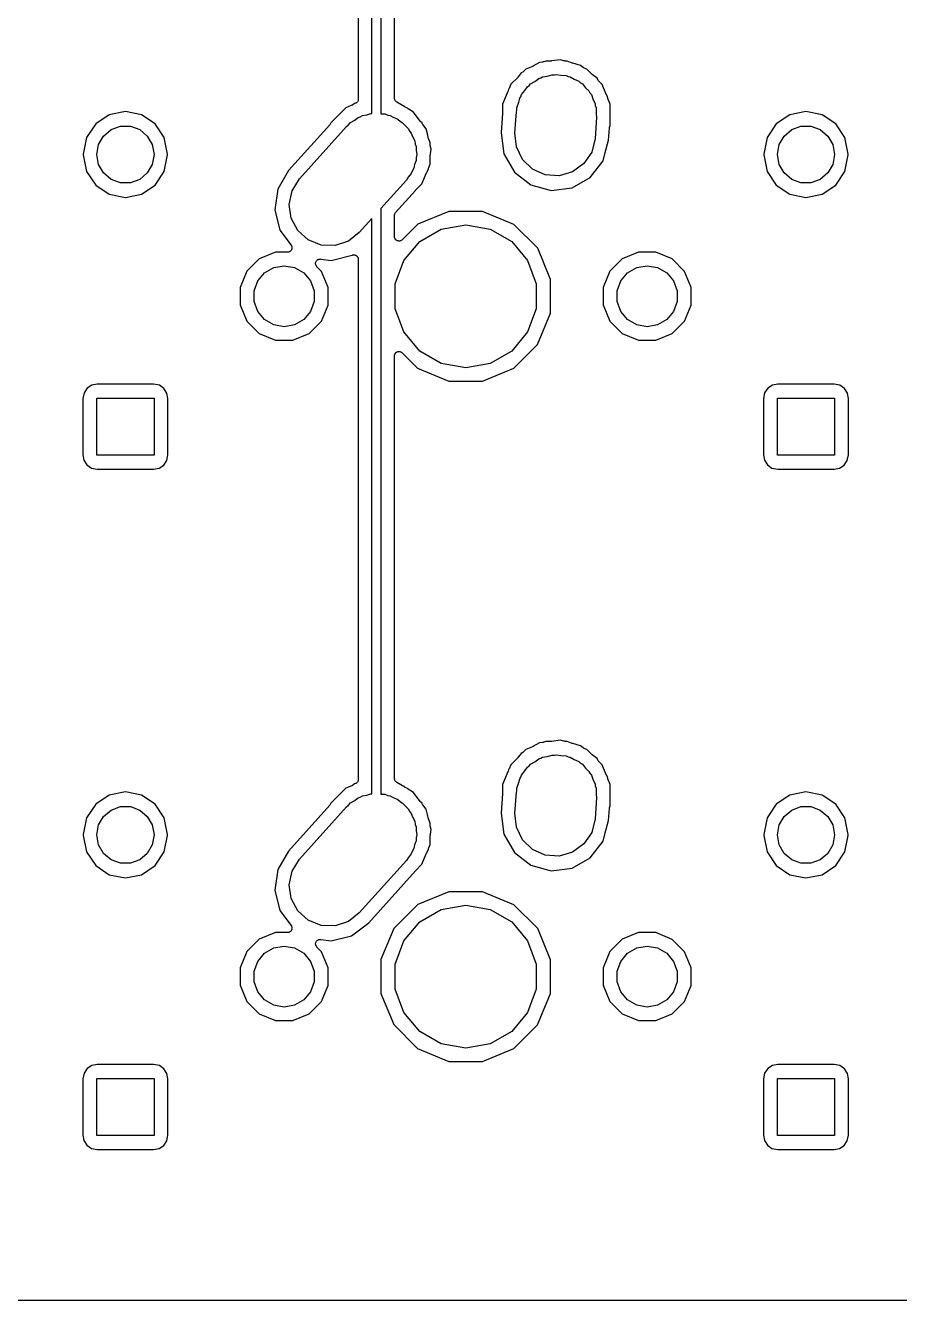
# Model space of a CAD drawing. Extents: x 29 to 257, y -104 to -29.
# Drawn here: x 197.23 to 221.69, y -104.32 to -68.62 of the extents above; entities that cross this region are included whole.
import ezdxf

# ---------------------------------------------------------------- set-up
doc = ezdxf.new("R2010")
doc.units = 0
doc.header["$MEASUREMENT"] = 0
doc.layers.add('BLACK', color=7, linetype='CONTINUOUS')

msp = doc.modelspace()

# ---------------------------------------------------------------- linework, layer by layer
at = {"layer": 'Black'}
for p, q in [((206.544, -56.1166), (206.544, -70.6794)), ((206.925, -71.0812), (206.925, -56.218)), ((207.175, -56.218), (207.175, -71.0895)), ((207.556, -70.655), (207.556, -60.0012)), ((211.792, -69.6137), (211.735, -69.6371)), ((211.943, -69.6139), (211.792, -69.6137)), ((211.951, -69.6125), (211.943, -69.6139)), ((211.959, -69.6128), (211.951, -69.6125)), ((212.196, -69.5825), (211.959, -69.6128)), ((212.297, -69.6098), (212.196, -69.5825)), ((212.313, -69.6113), (212.297, -69.6098)), ((212.33, -69.6142), (212.313, -69.6113)), ((212.391, -69.6143), (212.33, -69.6142)), ((212.53, -69.6722), (212.391, -69.6143)), ((211.105, -69.9486), (211.02, -70.0585)), ((211.153, -69.9212), (211.105, -69.9486)), ((211.166, -69.9105), (211.153, -69.9212)), ((211.18, -69.9009), (211.166, -69.9105)), ((211.238, -69.8425), (211.18, -69.9009)), ((211.418, -69.7681), (211.238, -69.8425)), ((211.425, -69.7637), (211.418, -69.7681)), ((211.433, -69.7609), (211.425, -69.7637)), ((211.614, -69.657), (211.433, -69.7609)), ((211.703, -69.6457), (211.614, -69.657)), ((211.719, -69.6407), (211.703, -69.6457)), ((211.735, -69.6371), (211.719, -69.6407)), ((212.538, -69.6739), (212.53, -69.6722)), ((212.546, -69.6774), (212.538, -69.6739)), ((212.762, -69.7362), (212.546, -69.6774)), ((212.839, -69.7955), (212.762, -69.7362)), ((212.854, -69.8033), (212.839, -69.7955)), ((212.868, -69.8123), (212.854, -69.8033)), ((212.944, -69.844), (212.868, -69.8123)), ((213.082, -69.982), (212.944, -69.844)), ((210.814, -70.2658), (210.767, -70.3789)), ((211.009, -70.0707), (210.814, -70.2658)), ((211.014, -70.064), (211.009, -70.0707)), ((211.02, -70.0585), (211.014, -70.064)), ((211.28, -70.3339), (211.325, -70.3012)), ((211.325, -70.3012), (211.364, -70.2549)), ((211.364, -70.2549), (211.484, -70.1858)), ((211.484, -70.1858), (211.596, -70.1039)), ((211.596, -70.1039), (211.655, -70.0871)), ((211.655, -70.0871), (211.704, -70.0588)), ((211.704, -70.0588), (211.831, -70.0364)), ((211.831, -70.0364), (211.972, -69.9959)), ((211.972, -69.9959), (212.036, -70.0003)), ((212.036, -70.0003), (212.09, -69.9907)), ((212.09, -69.9907), (212.214, -70.0126)), ((212.214, -70.0126), (212.361, -70.0228)), ((212.361, -70.0228), (212.421, -70.049)), ((212.421, -70.049), (212.476, -70.0588)), ((212.476, -70.0588), (212.588, -70.1234)), ((212.588, -70.1234), (212.719, -70.1813)), ((212.719, -70.1813), (212.764, -70.2247)), ((212.764, -70.2247), (212.816, -70.2549)), ((212.816, -70.2549), (212.905, -70.3607)), ((213.089, -69.9867), (213.082, -69.982)), ((213.094, -69.9927), (213.089, -69.9867)), ((213.226, -70.0949), (213.094, -69.9927)), ((213.261, -70.1548), (213.226, -70.0949)), ((213.271, -70.1677), (213.261, -70.1548)), ((213.281, -70.1814), (213.271, -70.1677)), ((213.367, -70.268), (213.281, -70.1814)), ((213.473, -70.5233), (213.367, -70.268)), ((206.544, -70.6794), (206.541, -70.6964)), ((207.56, -70.676), (207.556, -70.655)), ((207.563, -70.6971), (207.56, -70.676)), ((210.731, -70.4661), (210.584, -70.8191)), ((210.733, -70.4581), (210.731, -70.4661)), ((210.736, -70.4507), (210.733, -70.4581)), ((210.746, -70.4128), (210.736, -70.4507)), ((210.75, -70.4078), (210.746, -70.4128)), ((210.758, -70.393), (210.75, -70.4078)), ((210.767, -70.3789), (210.758, -70.393)), ((211.035, -70.7656), (211.062, -70.658)), ((211.062, -70.658), (211.089, -70.6178)), ((211.089, -70.6178), (211.112, -70.5554)), ((211.112, -70.5554), (211.21, -70.4391)), ((211.21, -70.4391), (211.28, -70.3339)), ((212.905, -70.3607), (213, -70.4525)), ((213, -70.4525), (213.025, -70.5045)), ((213.025, -70.5045), (213.068, -70.5554)), ((213.068, -70.5554), (213.12, -70.698)), ((213.477, -70.5302), (213.473, -70.5233)), ((213.48, -70.5379), (213.477, -70.5302)), ((213.518, -70.604), (213.48, -70.5379)), ((213.521, -70.6282), (213.518, -70.604)), ((213.526, -70.6442), (213.521, -70.6282)), ((213.53, -70.6605), (213.526, -70.6442)), ((213.596, -70.8218), (213.53, -70.6605)), ((200.025, -71.0271), (199.574, -71.1168)), ((200.476, -71.1168), (200.025, -71.0271)), ((206.198, -70.9225), (205.96, -71.1597)), ((206.364, -70.8541), (206.198, -70.9225)), ((206.377, -70.8455), (206.364, -70.8541)), ((206.391, -70.8383), (206.377, -70.8455)), ((206.435, -70.806), (206.391, -70.8383)), ((206.448, -70.8024), (206.435, -70.806)), ((206.464, -70.7953), (206.448, -70.8024)), ((206.48, -70.7894), (206.464, -70.7953)), ((206.484, -70.7862), (206.48, -70.7894)), ((206.489, -70.7842), (206.484, -70.7862)), ((206.501, -70.7721), (206.489, -70.7842)), ((206.514, -70.761), (206.501, -70.7721)), ((206.517, -70.7568), (206.514, -70.761)), ((206.52, -70.7534), (206.517, -70.7568)), ((206.528, -70.7378), (206.52, -70.7534)), ((206.536, -70.7228), (206.528, -70.7378)), ((206.537, -70.718), (206.536, -70.7228)), ((206.539, -70.7136), (206.537, -70.718)), ((206.541, -70.6964), (206.539, -70.7136)), ((207.564, -70.6977), (207.563, -70.6971)), ((207.564, -70.6984), (207.564, -70.6977)), ((207.574, -70.717), (207.564, -70.6984)), ((207.585, -70.7355), (207.574, -70.717)), ((207.585, -70.736), (207.585, -70.7355)), ((207.586, -70.7366), (207.585, -70.736)), ((207.602, -70.7504), (207.586, -70.7366)), ((207.618, -70.7643), (207.602, -70.7504)), ((207.842, -70.8967), (207.618, -70.7643)), ((207.85, -70.8999), (207.842, -70.8967)), ((207.858, -70.9048), (207.85, -70.8999)), ((207.904, -70.924), (207.858, -70.9048)), ((207.917, -70.9364), (207.904, -70.924)), ((207.93, -70.9456), (207.917, -70.9364)), ((207.942, -70.9559), (207.93, -70.9456)), ((208.088, -71.0428), (207.942, -70.9559)), ((208.28, -71.299), (208.088, -71.0428)), ((210.584, -70.8191), (210.584, -71.0632)), ((210.927, -71.628), (210.968, -71.0372)), ((210.968, -71.0372), (210.978, -70.9976)), ((210.978, -70.9239), (211.035, -70.7656)), ((210.978, -70.9976), (210.978, -70.9239)), ((213.12, -70.698), (213.171, -70.8035)), ((213.171, -70.8035), (213.177, -70.8546)), ((213.177, -70.8546), (213.202, -70.9239)), ((213.202, -70.9239), (213.202, -71.0924)), ((213.596, -71.4209), (213.596, -70.8218)), ((219.075, -71.0271), (218.624, -71.1168)), ((219.526, -71.1168), (219.075, -71.0271)), ((199.192, -71.3723), (198.936, -71.7546)), ((199.574, -71.1168), (199.192, -71.3723)), ((200.858, -71.3723), (200.476, -71.1168)), ((201.114, -71.7546), (200.858, -71.3723)), ((205.754, -71.3833), (205.743, -71.4015)), ((205.766, -71.3653), (205.754, -71.3833)), ((205.774, -71.3458), (205.766, -71.3653)), ((205.954, -71.1659), (205.774, -71.3458)), ((205.956, -71.163), (205.954, -71.1659)), ((205.959, -71.1608), (205.956, -71.163)), ((205.96, -71.1597), (205.959, -71.1604)), ((205.959, -71.1604), (205.959, -71.1608)), ((206.264, -71.4069), (206.324, -71.3349)), ((206.324, -71.3349), (206.443, -71.2662)), ((206.443, -71.2662), (206.525, -71.2016)), ((206.525, -71.2016), (206.593, -71.1794)), ((206.593, -71.1794), (206.664, -71.1388)), ((206.664, -71.1388), (206.781, -71.1182)), ((206.781, -71.1182), (206.897, -71.0802)), ((206.897, -71.0802), (206.925, -71.0812)), ((207.175, -71.0895), (207.287, -71.0932)), ((207.287, -71.0932), (207.373, -71.1277)), ((207.373, -71.1277), (207.436, -71.1388)), ((207.436, -71.1388), (207.517, -71.1857)), ((207.517, -71.1857), (207.65, -71.2389)), ((207.65, -71.2389), (207.722, -71.3041)), ((207.722, -71.3041), (207.776, -71.3349)), ((207.776, -71.3349), (207.834, -71.4041)), ((208.287, -71.3051), (208.28, -71.299)), ((208.292, -71.3125), (208.287, -71.3051)), ((208.327, -71.348), (208.292, -71.3125)), ((208.334, -71.3642), (208.327, -71.348)), ((208.343, -71.3776), (208.334, -71.3642)), ((208.35, -71.3919), (208.343, -71.3776)), ((208.44, -71.5122), (208.35, -71.3919)), ((210.584, -71.0718), (210.546, -71.6215)), ((210.584, -71.0632), (210.583, -71.0674)), ((210.583, -71.0674), (210.584, -71.0718)), ((213.213, -71.192), (213.172, -71.7828)), ((213.202, -71.0924), (213.213, -71.192)), ((218.242, -71.3723), (217.986, -71.7546)), ((218.624, -71.1168), (218.242, -71.3723)), ((219.908, -71.3723), (219.526, -71.1168)), ((220.164, -71.7546), (219.908, -71.3723)), ((198.936, -71.7546), (198.844, -72.2181)), ((199.273, -71.9546), (199.412, -71.714)), ((199.412, -71.714), (199.625, -71.5354)), ((199.625, -71.5354), (199.886, -71.4403)), ((199.886, -71.4403), (200.164, -71.4403)), ((200.164, -71.4403), (200.425, -71.5354)), ((200.425, -71.5354), (200.638, -71.714)), ((200.638, -71.714), (200.777, -71.9546)), ((201.206, -72.2181), (201.114, -71.7546)), ((205.743, -71.4015), (204.593, -72.683)), ((204.897, -72.9147), (206.218, -71.4427)), ((206.218, -71.4427), (206.264, -71.4069)), ((207.834, -71.4041), (207.941, -71.4999)), ((207.941, -71.4999), (207.987, -71.5863)), ((207.987, -71.5863), (208.028, -71.6354)), ((208.028, -71.6354), (208.06, -71.7234)), ((208.06, -71.7234), (208.125, -71.8445)), ((208.477, -71.6567), (208.44, -71.5122)), ((208.511, -71.7882), (208.477, -71.6567)), ((210.546, -71.6215), (210.622, -72.216)), ((210.969, -72.0165), (210.927, -71.628)), ((213.551, -71.8287), (213.574, -71.4905)), ((213.574, -71.4905), (213.579, -71.4705)), ((213.579, -71.4705), (213.583, -71.4505)), ((213.583, -71.4505), (213.596, -71.4209)), ((217.986, -71.7546), (217.894, -72.2181)), ((218.323, -71.9546), (218.462, -71.714)), ((218.462, -71.714), (218.675, -71.5354)), ((218.675, -71.5354), (218.936, -71.4403)), ((218.936, -71.4403), (219.214, -71.4403)), ((219.214, -71.4403), (219.475, -71.5354)), ((219.475, -71.5354), (219.688, -71.714)), ((219.688, -71.714), (219.827, -71.9546)), ((220.256, -72.2181), (220.164, -71.7546)), ((199.225, -72.2282), (199.273, -71.9546)), ((200.777, -71.9546), (200.825, -72.2282)), ((208.125, -71.8445), (208.138, -71.9373)), ((208.138, -71.9373), (208.162, -72.0039)), ((208.162, -72.0039), (208.162, -72.1076)), ((208.162, -72.1076), (208.18, -72.2313)), ((208.514, -71.7964), (208.511, -71.7882)), ((208.516, -71.8052), (208.514, -71.7964)), ((208.556, -71.9018), (208.516, -71.8052)), ((208.556, -71.95), (208.556, -71.9018)), ((208.559, -71.9657), (208.556, -71.95)), ((208.557, -72.2783), (208.586, -72.0806)), ((208.56, -71.9816), (208.559, -71.9657)), ((208.586, -72.0806), (208.56, -71.9816)), ((211.14, -72.3675), (210.969, -72.0165)), ((213.172, -71.7828), (213.078, -72.162)), ((213.457, -72.1723), (213.551, -71.8287)), ((218.275, -72.2282), (218.323, -71.9546)), ((219.827, -71.9546), (219.875, -72.2282)), ((198.844, -72.2181), (198.844, -72.2444)), ((198.844, -72.2444), (198.936, -72.7079)), ((199.225, -72.2343), (199.225, -72.2282)), ((199.273, -72.5079), (199.225, -72.2343)), ((200.825, -72.2343), (200.777, -72.5079)), ((200.825, -72.2282), (200.825, -72.2343)), ((201.114, -72.7079), (201.206, -72.2444)), ((201.206, -72.2444), (201.206, -72.2181)), ((208.162, -72.3961), (208.121, -72.5078)), ((208.18, -72.2313), (208.162, -72.3149)), ((208.162, -72.3149), (208.162, -72.3961)), ((208.556, -72.2962), (208.557, -72.2873)), ((208.556, -72.5009), (208.556, -72.2962)), ((208.557, -72.2873), (208.557, -72.2783)), ((210.622, -72.216), (210.914, -72.7251)), ((211.421, -72.6387), (211.14, -72.3675)), ((213.078, -72.162), (212.86, -72.4861)), ((213.035, -72.8714), (213.394, -72.4072)), ((213.394, -72.4072), (213.457, -72.1723)), ((217.894, -72.2181), (217.894, -72.2444)), ((217.894, -72.2444), (217.986, -72.7079)), ((218.275, -72.2343), (218.275, -72.2282)), ((218.323, -72.5079), (218.275, -72.2343)), ((219.875, -72.2343), (219.827, -72.5079)), ((219.875, -72.2282), (219.875, -72.2343)), ((220.164, -72.7079), (220.256, -72.2444)), ((220.256, -72.2444), (220.256, -72.2181)), ((198.936, -72.7079), (199.192, -73.0902)), ((199.412, -72.7485), (199.273, -72.5079)), ((199.625, -72.9271), (199.412, -72.7485)), ((200.638, -72.7485), (200.425, -72.9271)), ((200.777, -72.5079), (200.638, -72.7485)), ((200.858, -73.0902), (201.114, -72.7079)), ((204.593, -72.683), (204.288, -73.1987)), ((208.028, -72.7646), (207.94, -72.87)), ((208.06, -72.6764), (208.028, -72.7646)), ((208.099, -72.6136), (208.06, -72.6764)), ((208.121, -72.5078), (208.099, -72.6136)), ((208.326, -73.0542), (208.455, -72.7441)), ((208.455, -72.7441), (208.46, -72.7365)), ((208.46, -72.7365), (208.463, -72.7281)), ((208.463, -72.7281), (208.502, -72.6613)), ((208.502, -72.6613), (208.507, -72.6286)), ((208.507, -72.6286), (208.512, -72.6134)), ((208.512, -72.6134), (208.515, -72.5979)), ((208.515, -72.5979), (208.556, -72.5009)), ((210.914, -72.7251), (211.378, -73.0838)), ((211.779, -72.7972), (211.421, -72.6387)), ((212.168, -72.8241), (211.779, -72.7972)), ((212.544, -72.7161), (212.168, -72.8241)), ((212.86, -72.4861), (212.544, -72.7161)), ((217.986, -72.7079), (218.242, -73.0902)), ((218.462, -72.7485), (218.323, -72.5079)), ((218.675, -72.9271), (218.462, -72.7485)), ((219.688, -72.7485), (219.475, -72.9271)), ((219.827, -72.5079), (219.688, -72.7485)), ((219.908, -73.0902), (220.164, -72.7079)), ((199.192, -73.0902), (199.574, -73.3457)), ((199.886, -73.0222), (199.625, -72.9271)), ((200.164, -73.0222), (199.886, -73.0222)), ((200.425, -72.9271), (200.164, -73.0222)), ((200.476, -73.3457), (200.858, -73.0902)), ((204.691, -73.2464), (204.897, -72.9147)), ((207.893, -72.9453), (207.175, -73.7452)), ((207.94, -72.87), (207.893, -72.9453)), ((208.146, -73.2341), (208.326, -73.0542)), ((211.378, -73.0838), (211.944, -73.2375)), ((211.944, -73.2375), (212.526, -73.163)), ((212.526, -73.163), (213.035, -72.8714)), ((218.242, -73.0902), (218.624, -73.3457)), ((218.936, -73.0222), (218.675, -72.9271)), ((219.214, -73.0222), (218.936, -73.0222)), ((219.475, -72.9271), (219.214, -73.0222)), ((219.526, -73.3457), (219.908, -73.0902)), ((199.574, -73.3457), (200.025, -73.4354)), ((200.025, -73.4354), (200.476, -73.3457)), ((204.288, -73.1987), (204.204, -73.7794)), ((204.61, -73.6287), (204.691, -73.2464)), ((207.588, -73.8549), (208.141, -73.2392)), ((208.141, -73.2392), (208.144, -73.237)), ((208.144, -73.237), (208.146, -73.2341)), ((218.624, -73.3457), (219.075, -73.4354)), ((219.075, -73.4354), (219.526, -73.3457)), ((204.204, -73.7794), (204.35, -74.3478)), ((204.665, -74.0155), (204.61, -73.6287)), ((207.175, -73.7452), (207.175, -77.0397)), ((207.56, -73.916), (207.564, -73.8963)), ((207.564, -73.8963), (207.565, -73.8944)), ((207.565, -73.8924), (207.576, -73.8754)), ((207.565, -73.8944), (207.565, -73.8924)), ((207.576, -73.8754), (207.586, -73.8581)), ((207.586, -73.8581), (207.587, -73.8567)), ((207.587, -73.8567), (207.588, -73.8549)), ((209.08, -73.8247), (208.206, -74.1855)), ((210.024, -73.8255), (209.08, -73.8247)), ((210.897, -74.1878), (210.024, -73.8255)), ((204.849, -74.3601), (204.665, -74.0155)), ((206.925, -74.0239), (206.572, -74.4173)), ((206.925, -77.0397), (206.925, -74.0239)), ((207.556, -73.9355), (207.56, -73.916)), ((207.556, -73.9376), (207.556, -73.9355)), ((207.556, -73.9397), (207.556, -73.9376)), ((207.556, -74.5286), (207.556, -73.9397)), ((208.206, -74.1855), (207.773, -74.6185)), ((208.865, -74.3192), (209.55, -74.1985)), ((209.55, -74.1985), (210.235, -74.3192)), ((211.565, -74.8565), (210.897, -74.1878)), ((204.35, -74.3478), (204.663, -74.765)), ((205.14, -74.6211), (204.849, -74.3601)), ((206.572, -74.4173), (206.265, -74.6584)), ((207.559, -74.5449), (207.556, -74.5286)), ((207.56, -74.5614), (207.559, -74.5449)), ((207.563, -74.5665), (207.56, -74.5614)), ((207.564, -74.572), (207.563, -74.5665)), ((207.572, -74.5864), (207.564, -74.572)), ((207.579, -74.6014), (207.572, -74.5864)), ((207.583, -74.6054), (207.579, -74.6014)), ((207.586, -74.6102), (207.583, -74.6054)), ((207.598, -74.6209), (207.586, -74.6102)), ((208.263, -74.6667), (208.865, -74.3192)), ((210.235, -74.3192), (210.837, -74.6667)), ((204.226, -74.9679), (203.773, -75.155)), ((204.561, -74.9682), (204.226, -74.9679)), ((204.568, -74.9668), (204.561, -74.9682)), ((204.576, -74.9673), (204.568, -74.9668)), ((204.59, -74.9631), (204.576, -74.9673)), ((204.604, -74.9606), (204.59, -74.9631)), ((204.611, -74.9567), (204.604, -74.9606)), ((204.618, -74.9545), (204.611, -74.9567)), ((204.63, -74.9458), (204.618, -74.9545)), ((204.643, -74.9385), (204.63, -74.9458)), ((204.647, -74.9327), (204.643, -74.9385)), ((204.654, -74.928), (204.647, -74.9327)), ((204.662, -74.9159), (204.654, -74.928)), ((204.671, -74.9048), (204.662, -74.9159)), ((204.663, -74.765), (204.666, -74.7719)), ((204.666, -74.7719), (204.671, -74.7778)), ((204.671, -74.7778), (204.676, -74.7914)), ((204.674, -74.8976), (204.671, -74.9048)), ((204.678, -74.8911), (204.674, -74.8976)), ((204.676, -74.7914), (204.683, -74.8044)), ((204.681, -74.877), (204.678, -74.8911)), ((204.686, -74.8633), (204.681, -74.877)), ((204.683, -74.8044), (204.683, -74.812)), ((204.683, -74.812), (204.686, -74.8192)), ((204.686, -74.8192), (204.686, -74.8337)), ((204.686, -74.8337), (204.688, -74.8482)), ((204.688, -74.8482), (204.686, -74.8557)), ((204.686, -74.8557), (204.686, -74.8633)), ((205.503, -74.7668), (205.14, -74.6211)), ((205.893, -74.7798), (205.503, -74.7668)), ((206.265, -74.6584), (205.893, -74.7798)), ((207.61, -74.6326), (207.598, -74.6209)), ((207.615, -74.635), (207.61, -74.6326)), ((207.619, -74.6386), (207.615, -74.635)), ((207.635, -74.6442), (207.619, -74.6386)), ((207.65, -74.6513), (207.635, -74.6442)), ((207.656, -74.6517), (207.65, -74.6513)), ((207.661, -74.6537), (207.656, -74.6517)), ((207.677, -74.6537), (207.661, -74.6537)), ((207.694, -74.6551), (207.677, -74.6537)), ((207.699, -74.6537), (207.694, -74.6551)), ((207.705, -74.6537), (207.699, -74.6537)), ((207.721, -74.648), (207.705, -74.6537)), ((207.737, -74.6438), (207.721, -74.648)), ((207.741, -74.6405), (207.737, -74.6438)), ((207.746, -74.6386), (207.741, -74.6405)), ((207.759, -74.628), (207.746, -74.6386)), ((207.773, -74.6185), (207.759, -74.628)), ((207.817, -75.1992), (208.263, -74.6667)), ((210.837, -74.6667), (211.283, -75.1992)), ((211.925, -75.7297), (211.565, -74.8565)), ((214.386, -74.9679), (213.933, -75.155)), ((214.876, -74.9683), (214.386, -74.9679)), ((215.329, -75.1563), (214.876, -74.9683)), ((203.773, -75.155), (203.426, -75.5013)), ((205.348, -75.2871), (205.35, -75.2686)), ((205.348, -75.2905), (205.348, -75.2871)), ((205.348, -75.2939), (205.348, -75.2905)), ((205.353, -75.312), (205.348, -75.2939)), ((205.35, -75.2686), (205.352, -75.25)), ((205.352, -75.25), (205.354, -75.2469)), ((205.357, -75.3302), (205.353, -75.312)), ((205.354, -75.2434), (205.363, -75.227)), ((205.354, -75.2469), (205.354, -75.2434)), ((205.363, -75.227), (205.371, -75.21)), ((205.371, -75.21), (205.373, -75.2076)), ((205.373, -75.2076), (205.375, -75.2045)), ((205.375, -75.2045), (205.389, -75.1921)), ((205.389, -75.1921), (205.402, -75.1789)), ((205.402, -75.1789), (205.405, -75.1774)), ((205.405, -75.1774), (205.408, -75.1751)), ((205.408, -75.1751), (205.425, -75.1681)), ((205.425, -75.1681), (205.442, -75.1603)), ((205.442, -75.1603), (205.445, -75.16)), ((205.445, -75.16), (205.449, -75.1587)), ((205.449, -75.1587), (205.467, -75.1581)), ((205.467, -75.1581), (205.486, -75.1565)), ((205.486, -75.1565), (205.489, -75.1574)), ((205.489, -75.1574), (205.493, -75.1573)), ((205.493, -75.1573), (205.787, -75.1994)), ((205.787, -75.1994), (206.37, -75.0504)), ((206.37, -75.0504), (206.38, -75.0451)), ((206.38, -75.0451), (206.388, -75.0441)), ((206.388, -75.0441), (206.395, -75.0415)), ((206.395, -75.0415), (206.41, -75.0415)), ((206.41, -75.0415), (206.424, -75.0398)), ((206.424, -75.0398), (206.431, -75.0415)), ((206.431, -75.0415), (206.439, -75.0415)), ((206.439, -75.0415), (206.453, -75.0465)), ((206.453, -75.0465), (206.467, -75.0498)), ((206.467, -75.0498), (206.473, -75.054)), ((206.473, -75.054), (206.48, -75.0566)), ((206.48, -75.0566), (206.492, -75.066)), ((206.492, -75.066), (206.504, -75.074)), ((206.504, -75.074), (206.508, -75.0801)), ((206.508, -75.0801), (206.514, -75.085)), ((206.514, -75.085), (206.522, -75.0976)), ((206.522, -75.0976), (206.53, -75.1092)), ((206.53, -75.1092), (206.533, -75.1166)), ((206.533, -75.1166), (206.536, -75.1232)), ((206.536, -75.1232), (206.539, -75.1375)), ((206.539, -75.1375), (206.543, -75.1515)), ((206.543, -75.1515), (206.543, -75.1591)), ((206.543, -75.1591), (206.544, -75.1666)), ((206.544, -75.1666), (206.544, -89.7294)), ((207.579, -75.8524), (207.817, -75.1992)), ((211.283, -75.1992), (211.521, -75.8524)), ((213.933, -75.155), (213.586, -75.5013)), ((215.675, -75.5031), (215.329, -75.1563)), ((203.426, -75.5013), (203.238, -75.9539)), ((203.73, -75.7729), (203.921, -75.5457)), ((203.921, -75.5457), (204.178, -75.3974)), ((204.178, -75.3974), (204.47, -75.3458)), ((204.47, -75.3458), (204.762, -75.3974)), ((204.762, -75.3974), (205.019, -75.5457)), ((205.019, -75.5457), (205.21, -75.7729)), ((205.359, -75.3332), (205.357, -75.3302)), ((205.36, -75.3365), (205.359, -75.3332)), ((205.37, -75.3519), (205.36, -75.3365)), ((205.38, -75.3677), (205.37, -75.3519)), ((205.383, -75.3699), (205.38, -75.3677)), ((205.385, -75.3727), (205.383, -75.3699)), ((205.515, -75.5031), (205.385, -75.3727)), ((205.702, -75.956), (205.515, -75.5031)), ((213.586, -75.5013), (213.398, -75.9539)), ((213.89, -75.7729), (214.081, -75.5457)), ((214.081, -75.5457), (214.338, -75.3974)), ((214.338, -75.3974), (214.63, -75.3458)), ((214.63, -75.3458), (214.922, -75.3974)), ((214.922, -75.3974), (215.179, -75.5457)), ((215.179, -75.5457), (215.37, -75.7729)), ((215.862, -75.956), (215.675, -75.5031)), ((203.238, -75.9539), (203.238, -76.444)), ((203.629, -76.0517), (203.73, -75.7729)), ((205.21, -75.7729), (205.311, -76.0517)), ((205.702, -76.4461), (205.702, -75.956)), ((207.579, -76.5476), (207.579, -75.8524)), ((211.521, -75.8524), (211.521, -76.5476)), ((211.925, -76.469), (211.925, -75.7297)), ((213.398, -75.9539), (213.398, -76.444)), ((213.789, -76.0517), (213.89, -75.7729)), ((215.37, -75.7729), (215.471, -76.0517)), ((215.862, -76.4461), (215.862, -75.956)), ((203.629, -76.3483), (203.629, -76.0517)), ((203.73, -76.6271), (203.629, -76.3483)), ((205.311, -76.3483), (205.21, -76.6271)), ((205.311, -76.0517), (205.311, -76.3483)), ((213.789, -76.3483), (213.789, -76.0517)), ((213.89, -76.6271), (213.789, -76.3483)), ((215.471, -76.3483), (215.37, -76.6271)), ((215.471, -76.0517), (215.471, -76.3483)), ((203.238, -76.444), (203.425, -76.8969)), ((203.921, -76.8543), (203.73, -76.6271)), ((205.21, -76.6271), (205.019, -76.8543)), ((205.514, -76.8987), (205.702, -76.4461)), ((207.817, -77.2008), (207.579, -76.5476)), ((211.521, -76.5476), (211.283, -77.2008)), ((211.562, -77.547), (211.924, -76.6745)), ((211.924, -76.6745), (211.925, -76.469)), ((213.398, -76.444), (213.585, -76.8969)), ((214.081, -76.8543), (213.89, -76.6271)), ((215.37, -76.6271), (215.179, -76.8543)), ((215.674, -76.8987), (215.862, -76.4461)), ((203.425, -76.8969), (203.771, -77.2437)), ((204.178, -77.0026), (203.921, -76.8543)), ((204.47, -77.0541), (204.178, -77.0026)), ((204.762, -77.0026), (204.47, -77.0541)), ((205.019, -76.8543), (204.762, -77.0026)), ((205.167, -77.245), (205.514, -76.8987)), ((206.925, -90.1312), (206.925, -77.0397)), ((207.175, -77.0397), (207.175, -90.1395)), ((213.585, -76.8969), (213.931, -77.2437)), ((214.338, -77.0026), (214.081, -76.8543)), ((214.63, -77.0541), (214.338, -77.0026)), ((214.922, -77.0026), (214.63, -77.0541)), ((215.179, -76.8543), (214.922, -77.0026)), ((215.327, -77.245), (215.674, -76.8987)), ((203.771, -77.2437), (204.224, -77.4317)), ((204.224, -77.4317), (204.714, -77.4321)), ((204.714, -77.4321), (205.167, -77.245)), ((208.263, -77.7332), (207.817, -77.2008)), ((211.283, -77.2008), (210.837, -77.7332)), ((213.931, -77.2437), (214.384, -77.4317)), ((214.384, -77.4317), (214.874, -77.4321)), ((214.874, -77.4321), (215.327, -77.245)), ((207.564, -77.8276), (207.572, -77.8132)), ((207.572, -77.8132), (207.579, -77.7981)), ((207.579, -77.7981), (207.583, -77.7942)), ((207.583, -77.7942), (207.586, -77.7894)), ((207.586, -77.7894), (207.598, -77.7787)), ((207.598, -77.7787), (207.61, -77.767)), ((207.61, -77.767), (207.615, -77.7646)), ((207.615, -77.7646), (207.619, -77.7611)), ((207.619, -77.7611), (207.635, -77.7554)), ((207.635, -77.7554), (207.65, -77.7484)), ((207.65, -77.7484), (207.656, -77.7479)), ((207.656, -77.7479), (207.661, -77.746)), ((207.661, -77.746), (207.678, -77.746)), ((207.678, -77.746), (207.694, -77.7445)), ((207.694, -77.7445), (207.7, -77.746)), ((207.7, -77.746), (207.705, -77.746)), ((207.705, -77.746), (207.721, -77.7517)), ((207.721, -77.7517), (207.737, -77.756)), ((207.737, -77.756), (207.741, -77.7592)), ((207.741, -77.7592), (207.746, -77.7611)), ((207.746, -77.7611), (207.759, -77.7718)), ((207.759, -77.7718), (207.773, -77.7813)), ((207.773, -77.7813), (208.203, -78.2122)), ((208.865, -78.0808), (208.263, -77.7332)), ((210.837, -77.7332), (210.235, -78.0808)), ((210.894, -78.2145), (211.562, -77.547)), ((207.556, -77.8711), (207.559, -77.8547)), ((207.556, -79.0512), (207.556, -77.8711)), ((207.559, -77.8547), (207.56, -77.8381)), ((207.56, -77.8381), (207.563, -77.8331)), ((207.563, -77.8331), (207.564, -77.8276)), ((209.55, -78.2015), (208.865, -78.0808)), ((210.235, -78.0808), (209.55, -78.2015)), ((208.203, -78.2122), (209.076, -78.5745)), ((210.02, -78.5753), (210.894, -78.2145)), ((198.954, -78.7729), (198.867, -78.9002)), ((199.085, -78.6889), (198.954, -78.7729)), ((199.237, -78.6603), (199.085, -78.6889)), ((200.812, -78.6603), (199.237, -78.6603)), ((200.976, -78.6935), (200.812, -78.6603)), ((201.103, -78.7804), (200.976, -78.6935)), ((201.187, -78.9109), (201.103, -78.7804)), ((209.076, -78.5745), (210.02, -78.5753)), ((218.004, -78.7729), (217.917, -78.9002)), ((218.135, -78.6889), (218.004, -78.7729)), ((218.287, -78.6603), (218.135, -78.6889)), ((219.862, -78.6603), (218.287, -78.6603)), ((220.026, -78.6935), (219.862, -78.6603)), ((220.153, -78.7804), (220.026, -78.6935)), ((220.237, -78.9109), (220.153, -78.7804)), ((198.867, -78.9002), (198.834, -79.064)), ((198.834, -79.064), (198.834, -80.6394)), ((199.225, -80.6512), (199.225, -79.0512)), ((199.225, -79.0512), (200.825, -79.0512)), ((200.825, -79.0512), (200.825, -80.6512)), ((201.216, -79.0631), (201.187, -78.9109)), ((201.216, -80.6385), (201.216, -79.0631)), ((207.556, -89.705), (207.556, -79.0512)), ((217.917, -78.9002), (217.884, -79.064)), ((217.884, -79.064), (217.884, -80.6394)), ((218.275, -80.6512), (218.275, -79.0512)), ((218.275, -79.0512), (219.875, -79.0512)), ((219.875, -79.0512), (219.875, -80.6512)), ((220.266, -79.0631), (220.237, -78.9109)), ((220.266, -80.6385), (220.266, -79.0631)), ((198.834, -80.6394), (198.863, -80.7916)), ((200.825, -80.6512), (199.225, -80.6512)), ((201.183, -80.8023), (201.216, -80.6385)), ((217.884, -80.6394), (217.913, -80.7916)), ((219.875, -80.6512), (218.275, -80.6512)), ((220.233, -80.8023), (220.266, -80.6385)), ((198.863, -80.7916), (198.947, -80.9221)), ((198.947, -80.9221), (199.074, -81.009)), ((199.074, -81.009), (199.238, -81.0422)), ((200.813, -81.0422), (200.965, -81.0136)), ((200.965, -81.0136), (201.096, -80.9296)), ((201.096, -80.9296), (201.183, -80.8023)), ((217.913, -80.7916), (217.997, -80.9221)), ((217.997, -80.9221), (218.124, -81.009)), ((218.124, -81.009), (218.288, -81.0422)), ((219.863, -81.0422), (220.015, -81.0136)), ((220.015, -81.0136), (220.146, -80.9296)), ((220.146, -80.9296), (220.233, -80.8023)), ((199.238, -81.0422), (200.813, -81.0422)), ((218.288, -81.0422), (219.863, -81.0422)), ((211.238, -88.8925), (211.18, -88.9509)), ((211.418, -88.8181), (211.238, -88.8925)), ((211.425, -88.8137), (211.418, -88.8181)), ((211.433, -88.8109), (211.425, -88.8137)), ((211.614, -88.707), (211.433, -88.8109)), ((211.703, -88.6957), (211.614, -88.707)), ((211.719, -88.6907), (211.703, -88.6957)), ((211.735, -88.6871), (211.719, -88.6907)), ((211.792, -88.6637), (211.735, -88.6871)), ((211.943, -88.6639), (211.792, -88.6637)), ((211.951, -88.6625), (211.943, -88.6639)), ((211.959, -88.6628), (211.951, -88.6625)), ((212.196, -88.6325), (211.959, -88.6628)), ((212.297, -88.6598), (212.196, -88.6325)), ((212.313, -88.6613), (212.297, -88.6598)), ((212.33, -88.6642), (212.313, -88.6613)), ((212.391, -88.6643), (212.33, -88.6642)), ((212.53, -88.7222), (212.391, -88.6643)), ((212.538, -88.7239), (212.53, -88.7222)), ((212.546, -88.7274), (212.538, -88.7239)), ((212.762, -88.7862), (212.546, -88.7274)), ((212.839, -88.8455), (212.762, -88.7862)), ((212.854, -88.8533), (212.839, -88.8455)), ((212.868, -88.8623), (212.854, -88.8533)), ((212.944, -88.894), (212.868, -88.8623)), ((211.009, -89.1207), (210.814, -89.3158)), ((211.014, -89.114), (211.009, -89.1207)), ((211.02, -89.1085), (211.014, -89.114)), ((211.105, -88.9986), (211.02, -89.1085)), ((211.153, -88.9712), (211.105, -88.9986)), ((211.166, -88.9605), (211.153, -88.9712)), ((211.18, -88.9509), (211.166, -88.9605)), ((211.364, -89.3049), (211.484, -89.2358)), ((211.484, -89.2358), (211.596, -89.1539)), ((211.596, -89.1539), (211.655, -89.1371)), ((211.655, -89.1371), (211.704, -89.1088)), ((211.704, -89.1088), (211.831, -89.0864)), ((211.831, -89.0864), (211.972, -89.0459)), ((211.972, -89.0459), (212.036, -89.0503)), ((212.036, -89.0503), (212.09, -89.0407)), ((212.09, -89.0407), (212.214, -89.0626)), ((212.214, -89.0626), (212.361, -89.0728)), ((212.361, -89.0728), (212.421, -89.099)), ((212.421, -89.099), (212.476, -89.1088)), ((212.476, -89.1088), (212.588, -89.1734)), ((212.588, -89.1734), (212.719, -89.2313)), ((212.719, -89.2313), (212.764, -89.2747)), ((213.082, -89.032), (212.944, -88.894)), ((213.089, -89.0367), (213.082, -89.032)), ((213.094, -89.0427), (213.089, -89.0367)), ((213.226, -89.1449), (213.094, -89.0427)), ((213.261, -89.2048), (213.226, -89.1449)), ((213.271, -89.2177), (213.261, -89.2048)), ((213.281, -89.2314), (213.271, -89.2177)), ((213.367, -89.318), (213.281, -89.2314)), ((210.731, -89.5161), (210.584, -89.8691)), ((210.733, -89.5081), (210.731, -89.5161)), ((210.736, -89.5007), (210.733, -89.5081)), ((210.746, -89.4628), (210.736, -89.5007)), ((210.75, -89.4578), (210.746, -89.4628)), ((210.758, -89.443), (210.75, -89.4578)), ((210.767, -89.4289), (210.758, -89.443)), ((210.814, -89.3158), (210.767, -89.4289)), ((211.089, -89.6678), (211.112, -89.6054)), ((211.112, -89.6054), (211.21, -89.4891)), ((211.21, -89.4891), (211.28, -89.3839)), ((211.28, -89.3839), (211.325, -89.3512)), ((211.325, -89.3512), (211.364, -89.3049)), ((212.764, -89.2747), (212.816, -89.3049)), ((212.816, -89.3049), (212.905, -89.4107)), ((212.905, -89.4107), (213, -89.5025)), ((213, -89.5025), (213.025, -89.5545)), ((213.025, -89.5545), (213.068, -89.6054)), ((213.068, -89.6054), (213.12, -89.748)), ((213.473, -89.5733), (213.367, -89.318)), ((213.477, -89.5802), (213.473, -89.5733)), ((213.48, -89.5879), (213.477, -89.5802)), ((213.518, -89.654), (213.48, -89.5879)), ((206.364, -89.9041), (206.198, -89.9725)), ((206.377, -89.8955), (206.364, -89.9041)), ((206.391, -89.8883), (206.377, -89.8955)), ((206.435, -89.856), (206.391, -89.8883)), ((206.448, -89.8524), (206.435, -89.856)), ((206.464, -89.8453), (206.448, -89.8524)), ((206.48, -89.8394), (206.464, -89.8453)), ((206.484, -89.8362), (206.48, -89.8394)), ((206.489, -89.8342), (206.484, -89.8362)), ((206.501, -89.8221), (206.489, -89.8342)), ((206.514, -89.811), (206.501, -89.8221)), ((206.517, -89.8068), (206.514, -89.811)), ((206.52, -89.8034), (206.517, -89.8068)), ((206.528, -89.7878), (206.52, -89.8034)), ((206.536, -89.7728), (206.528, -89.7878)), ((206.537, -89.768), (206.536, -89.7728)), ((206.539, -89.7636), (206.537, -89.768)), ((206.541, -89.7464), (206.539, -89.7636)), ((206.544, -89.7294), (206.541, -89.7464)), ((207.56, -89.726), (207.556, -89.705)), ((207.563, -89.7471), (207.56, -89.726)), ((207.564, -89.7477), (207.563, -89.7471)), ((207.564, -89.7484), (207.564, -89.7477)), ((207.574, -89.767), (207.564, -89.7484)), ((207.585, -89.7855), (207.574, -89.767)), ((207.585, -89.786), (207.585, -89.7855)), ((207.586, -89.7866), (207.585, -89.786)), ((207.602, -89.8004), (207.586, -89.7866)), ((207.618, -89.8143), (207.602, -89.8004)), ((207.842, -89.9467), (207.618, -89.8143)), ((207.85, -89.9499), (207.842, -89.9467)), ((207.858, -89.9548), (207.85, -89.9499)), ((207.904, -89.974), (207.858, -89.9548)), ((210.584, -89.8691), (210.584, -90.1132)), ((210.978, -89.9739), (211.035, -89.8156)), ((211.035, -89.8156), (211.062, -89.708)), ((211.062, -89.708), (211.089, -89.6678)), ((213.12, -89.748), (213.171, -89.8535)), ((213.171, -89.8535), (213.177, -89.9046)), ((213.177, -89.9046), (213.202, -89.9739)), ((213.521, -89.6782), (213.518, -89.654)), ((213.526, -89.6942), (213.521, -89.6782)), ((213.53, -89.7105), (213.526, -89.6942)), ((213.596, -89.8718), (213.53, -89.7105)), ((213.596, -90.4709), (213.596, -89.8718)), ((199.574, -90.1668), (199.192, -90.4223)), ((200.025, -90.0771), (199.574, -90.1668)), ((200.476, -90.1668), (200.025, -90.0771)), ((200.858, -90.4223), (200.476, -90.1668)), ((205.954, -90.2159), (205.774, -90.3958)), ((205.956, -90.213), (205.954, -90.2159)), ((205.959, -90.2108), (205.956, -90.213)), ((205.96, -90.2097), (205.959, -90.2104)), ((205.959, -90.2104), (205.959, -90.2108)), ((206.198, -89.9725), (205.96, -90.2097)), ((206.324, -90.3849), (206.443, -90.3162)), ((206.443, -90.3162), (206.525, -90.2516)), ((206.525, -90.2516), (206.593, -90.2294)), ((206.593, -90.2294), (206.664, -90.1888)), ((206.664, -90.1888), (206.781, -90.1682)), ((206.781, -90.1682), (206.897, -90.1302)), ((206.897, -90.1302), (206.925, -90.1312)), ((207.175, -90.1395), (207.287, -90.1432)), ((207.287, -90.1432), (207.373, -90.1777)), ((207.373, -90.1777), (207.436, -90.1888)), ((207.436, -90.1888), (207.517, -90.2357)), ((207.517, -90.2357), (207.65, -90.2889)), ((207.65, -90.2889), (207.722, -90.3541)), ((207.917, -89.9864), (207.904, -89.974)), ((207.93, -89.9956), (207.917, -89.9864)), ((207.942, -90.0059), (207.93, -89.9956)), ((208.088, -90.0928), (207.942, -90.0059)), ((208.28, -90.349), (208.088, -90.0928)), ((210.584, -90.1218), (210.546, -90.6715)), ((210.584, -90.1132), (210.583, -90.1174)), ((210.583, -90.1174), (210.584, -90.1218)), ((210.927, -90.678), (210.968, -90.0872)), ((210.968, -90.0872), (210.978, -90.0476)), ((210.978, -90.0476), (210.978, -89.9739)), ((213.213, -90.242), (213.172, -90.8328)), ((213.202, -89.9739), (213.202, -90.1424)), ((213.202, -90.1424), (213.213, -90.242)), ((218.624, -90.1668), (218.242, -90.4223)), ((219.075, -90.0771), (218.624, -90.1668)), ((219.526, -90.1668), (219.075, -90.0771)), ((219.908, -90.4223), (219.526, -90.1668)), ((199.192, -90.4223), (198.936, -90.8046)), ((199.412, -90.764), (199.625, -90.5854)), ((199.625, -90.5854), (199.886, -90.4903)), ((199.886, -90.4903), (200.164, -90.4903)), ((200.164, -90.4903), (200.425, -90.5854)), ((200.425, -90.5854), (200.638, -90.764)), ((201.114, -90.8046), (200.858, -90.4223)), ((205.743, -90.4515), (204.593, -91.733)), ((204.897, -91.9647), (206.218, -90.4927)), ((205.754, -90.4333), (205.743, -90.4515)), ((205.766, -90.4153), (205.754, -90.4333)), ((205.774, -90.3958), (205.766, -90.4153)), ((206.218, -90.4927), (206.264, -90.4569)), ((206.264, -90.4569), (206.324, -90.3849)), ((207.722, -90.3541), (207.776, -90.3849)), ((207.776, -90.3849), (207.834, -90.4541)), ((207.834, -90.4541), (207.941, -90.5499)), ((207.941, -90.5499), (207.987, -90.6363)), ((207.987, -90.6363), (208.028, -90.6854)), ((208.287, -90.3551), (208.28, -90.349)), ((208.292, -90.3625), (208.287, -90.3551)), ((208.327, -90.398), (208.292, -90.3625)), ((208.334, -90.4142), (208.327, -90.398)), ((208.343, -90.4276), (208.334, -90.4142)), ((208.35, -90.4419), (208.343, -90.4276)), ((208.44, -90.5622), (208.35, -90.4419)), ((208.477, -90.7067), (208.44, -90.5622)), ((210.546, -90.6715), (210.622, -91.266)), ((210.969, -91.0665), (210.927, -90.678)), ((213.551, -90.8787), (213.574, -90.5405)), ((213.574, -90.5405), (213.579, -90.5205)), ((213.579, -90.5205), (213.583, -90.5005)), ((213.583, -90.5005), (213.596, -90.4709)), ((218.242, -90.4223), (217.986, -90.8046)), ((218.462, -90.764), (218.675, -90.5854)), ((218.675, -90.5854), (218.936, -90.4903)), ((218.936, -90.4903), (219.214, -90.4903)), ((219.214, -90.4903), (219.475, -90.5854)), ((219.475, -90.5854), (219.688, -90.764)), ((220.164, -90.8046), (219.908, -90.4223)), ((198.936, -90.8046), (198.844, -91.2681)), ((199.225, -91.2782), (199.273, -91.0046)), ((199.273, -91.0046), (199.412, -90.764)), ((200.638, -90.764), (200.777, -91.0046)), ((200.777, -91.0046), (200.825, -91.2782)), ((201.206, -91.2681), (201.114, -90.8046)), ((208.028, -90.6854), (208.06, -90.7734)), ((208.06, -90.7734), (208.125, -90.8945)), ((208.125, -90.8945), (208.138, -90.9873)), ((208.138, -90.9873), (208.162, -91.0539)), ((208.511, -90.8382), (208.477, -90.7067)), ((208.477, -90.7067), (208.477, -90.7067)), ((208.514, -90.8464), (208.511, -90.8382)), ((208.516, -90.8552), (208.514, -90.8464)), ((208.556, -90.9518), (208.516, -90.8552)), ((208.556, -91), (208.556, -90.9518)), ((208.559, -91.0157), (208.556, -91)), ((208.56, -91.0316), (208.559, -91.0157)), ((208.586, -91.1306), (208.56, -91.0316)), ((213.172, -90.8328), (213.078, -91.212)), ((213.457, -91.2223), (213.551, -90.8787)), ((217.986, -90.8046), (217.894, -91.2681)), ((218.275, -91.2782), (218.323, -91.0046)), ((218.323, -91.0046), (218.462, -90.764)), ((219.688, -90.764), (219.827, -91.0046)), ((219.827, -91.0046), (219.875, -91.2782)), ((220.256, -91.2681), (220.164, -90.8046)), ((198.844, -91.2681), (198.844, -91.2944)), ((198.844, -91.2944), (198.936, -91.7579)), ((199.225, -91.2843), (199.225, -91.2782)), ((199.273, -91.5579), (199.225, -91.2843)), ((200.825, -91.2843), (200.777, -91.5579)), ((200.825, -91.2782), (200.825, -91.2843)), ((201.114, -91.7579), (201.206, -91.2944)), ((201.206, -91.2944), (201.206, -91.2681)), ((208.162, -91.0539), (208.162, -91.1576)), ((208.162, -91.1576), (208.18, -91.2813)), ((208.18, -91.2813), (208.162, -91.3649)), ((208.162, -91.3649), (208.162, -91.4461)), ((208.556, -91.3462), (208.557, -91.3373)), ((208.556, -91.5509), (208.556, -91.3462)), ((208.557, -91.3283), (208.586, -91.1306)), ((208.557, -91.3373), (208.557, -91.3283)), ((210.622, -91.266), (210.914, -91.7751)), ((211.14, -91.4175), (210.969, -91.0665)), ((213.078, -91.212), (212.86, -91.5361)), ((213.394, -91.4572), (213.457, -91.2223)), ((217.894, -91.2681), (217.894, -91.2944)), ((217.894, -91.2944), (217.986, -91.7579)), ((218.275, -91.2843), (218.275, -91.2782)), ((218.323, -91.5579), (218.275, -91.2843)), ((219.875, -91.2843), (219.827, -91.5579)), ((219.875, -91.2782), (219.875, -91.2843)), ((220.164, -91.7579), (220.256, -91.2944)), ((220.256, -91.2944), (220.256, -91.2681)), ((199.412, -91.7985), (199.273, -91.5579)), ((200.777, -91.5579), (200.638, -91.7985)), ((204.593, -91.733), (204.288, -92.2487)), ((208.06, -91.7264), (208.028, -91.8146)), ((208.099, -91.6636), (208.06, -91.7264)), ((208.121, -91.5578), (208.099, -91.6636)), ((208.162, -91.4461), (208.121, -91.5578)), ((208.463, -91.7781), (208.502, -91.7113)), ((208.502, -91.7113), (208.507, -91.6786)), ((208.507, -91.6786), (208.512, -91.6634)), ((208.512, -91.6634), (208.515, -91.6479)), ((208.515, -91.6479), (208.556, -91.5509)), ((211.421, -91.6887), (211.14, -91.4175)), ((211.779, -91.8472), (211.421, -91.6887)), ((212.86, -91.5361), (212.544, -91.7661)), ((213.035, -91.9214), (213.394, -91.4572)), ((218.462, -91.7985), (218.323, -91.5579)), ((219.827, -91.5579), (219.688, -91.7985)), ((198.936, -91.7579), (199.192, -92.1402)), ((199.625, -91.9771), (199.412, -91.7985)), ((199.886, -92.0722), (199.625, -91.9771)), ((200.164, -92.0722), (199.886, -92.0722)), ((200.425, -91.9771), (200.164, -92.0722)), ((200.638, -91.7985), (200.425, -91.9771)), ((200.858, -92.1402), (201.114, -91.7579)), ((204.691, -92.2964), (204.897, -91.9647)), ((207.893, -91.9953), (206.572, -93.4673)), ((207.94, -91.92), (207.893, -91.9953)), ((208.028, -91.8146), (207.94, -91.92)), ((208.146, -92.2841), (208.326, -92.1042)), ((208.326, -92.1042), (208.455, -91.7941)), ((208.455, -91.7941), (208.46, -91.7865)), ((208.46, -91.7865), (208.463, -91.7781)), ((210.914, -91.7751), (211.378, -92.1338)), ((212.168, -91.8741), (211.779, -91.8472)), ((212.544, -91.7661), (212.168, -91.8741)), ((212.526, -92.213), (213.035, -91.9214)), ((217.986, -91.7579), (218.242, -92.1402)), ((218.675, -91.9771), (218.462, -91.7985)), ((218.936, -92.0722), (218.675, -91.9771)), ((219.214, -92.0722), (218.936, -92.0722)), ((219.475, -91.9771), (219.214, -92.0722)), ((219.688, -91.7985), (219.475, -91.9771)), ((219.908, -92.1402), (220.164, -91.7579)), ((199.192, -92.1402), (199.574, -92.3957)), ((199.574, -92.3957), (200.025, -92.4854)), ((200.025, -92.4854), (200.476, -92.3957)), ((200.476, -92.3957), (200.858, -92.1402)), ((204.288, -92.2487), (204.204, -92.8294)), ((204.61, -92.6787), (204.691, -92.2964)), ((206.835, -93.7446), (208.141, -92.2892)), ((208.141, -92.2892), (208.144, -92.287)), ((208.144, -92.287), (208.146, -92.2841)), ((211.378, -92.1338), (211.944, -92.2875)), ((211.944, -92.2875), (212.526, -92.213)), ((218.242, -92.1402), (218.624, -92.3957)), ((218.624, -92.3957), (219.075, -92.4854)), ((219.075, -92.4854), (219.526, -92.3957)), ((219.526, -92.3957), (219.908, -92.1402)), ((204.665, -93.0655), (204.61, -92.6787)), ((204.204, -92.8294), (204.35, -93.3978)), ((204.849, -93.4101), (204.665, -93.0655)), ((209.08, -92.8747), (208.206, -93.2355)), ((210.024, -92.8755), (209.08, -92.8747)), ((210.897, -93.2378), (210.024, -92.8755)), ((204.35, -93.3978), (204.663, -93.815)), ((205.14, -93.6711), (204.849, -93.4101)), ((206.572, -93.4673), (206.265, -93.7084)), ((208.206, -93.2355), (207.538, -93.903)), ((208.263, -93.7167), (208.865, -93.3692)), ((208.865, -93.3692), (209.55, -93.2485)), ((209.55, -93.2485), (210.235, -93.3692)), ((210.235, -93.3692), (210.837, -93.7167)), ((211.565, -93.9065), (210.897, -93.2378)), ((204.663, -93.815), (204.666, -93.8219)), ((204.666, -93.8219), (204.671, -93.8278)), ((204.671, -93.8278), (204.676, -93.8414)), ((204.676, -93.8414), (204.683, -93.8544)), ((204.683, -93.8544), (204.683, -93.862)), ((204.683, -93.862), (204.686, -93.8692)), ((204.686, -93.8692), (204.686, -93.8837)), ((204.686, -93.8837), (204.688, -93.8982)), ((205.503, -93.8168), (205.14, -93.6711)), ((205.893, -93.8298), (205.503, -93.8168)), ((206.265, -93.7084), (205.893, -93.8298)), ((206.355, -94.104), (206.835, -93.7446)), ((207.817, -94.2492), (208.263, -93.7167)), ((210.837, -93.7167), (211.283, -94.2492)), ((203.773, -94.205), (203.426, -94.5513)), ((204.226, -94.0179), (203.773, -94.205)), ((204.561, -94.0182), (204.226, -94.0179)), ((204.568, -94.0168), (204.561, -94.0182)), ((204.576, -94.0173), (204.568, -94.0168)), ((204.59, -94.0131), (204.576, -94.0173)), ((204.604, -94.0106), (204.59, -94.0131)), ((204.611, -94.0067), (204.604, -94.0106)), ((204.618, -94.0045), (204.611, -94.0067)), ((204.63, -93.9958), (204.618, -94.0045)), ((204.643, -93.9885), (204.63, -93.9958)), ((204.647, -93.9827), (204.643, -93.9885)), ((204.654, -93.978), (204.647, -93.9827)), ((204.662, -93.9659), (204.654, -93.978)), ((204.671, -93.9548), (204.662, -93.9659)), ((204.674, -93.9476), (204.671, -93.9548)), ((204.678, -93.9411), (204.674, -93.9476)), ((204.681, -93.927), (204.678, -93.9411)), ((204.686, -93.9133), (204.681, -93.927)), ((204.688, -93.8982), (204.686, -93.9057)), ((204.686, -93.9057), (204.686, -93.9133)), ((205.375, -94.2545), (205.389, -94.2421)), ((205.389, -94.2421), (205.402, -94.2289)), ((205.402, -94.2289), (205.405, -94.2274)), ((205.405, -94.2274), (205.408, -94.2251)), ((205.408, -94.2251), (205.425, -94.2181)), ((205.425, -94.2181), (205.442, -94.2103)), ((205.442, -94.2103), (205.445, -94.21)), ((205.445, -94.21), (205.449, -94.2087)), ((205.449, -94.2087), (205.467, -94.2081)), ((205.467, -94.2081), (205.486, -94.2065)), ((205.486, -94.2065), (205.489, -94.2074)), ((205.489, -94.2074), (205.493, -94.2073)), ((205.493, -94.2073), (205.787, -94.2494)), ((205.787, -94.2494), (206.355, -94.104)), ((207.538, -93.903), (207.176, -94.7755)), ((211.925, -94.7797), (211.565, -93.9065)), ((213.933, -94.205), (213.586, -94.5513)), ((214.386, -94.0179), (213.933, -94.205)), ((214.876, -94.0183), (214.386, -94.0179)), ((215.329, -94.2063), (214.876, -94.0183)), ((215.675, -94.5531), (215.329, -94.2063)), ((203.426, -94.5513), (203.238, -95.0039)), ((203.73, -94.8229), (203.921, -94.5957)), ((203.921, -94.5957), (204.178, -94.4474)), ((204.178, -94.4474), (204.47, -94.3958)), ((204.47, -94.3958), (204.762, -94.4474)), ((204.762, -94.4474), (205.019, -94.5957)), ((205.019, -94.5957), (205.21, -94.8229)), ((205.348, -94.3371), (205.35, -94.3186)), ((205.348, -94.3405), (205.348, -94.3371)), ((205.348, -94.3439), (205.348, -94.3405)), ((205.353, -94.362), (205.348, -94.3439)), ((205.35, -94.3186), (205.352, -94.3)), ((205.352, -94.3), (205.354, -94.2969)), ((205.357, -94.3802), (205.353, -94.362)), ((205.354, -94.2934), (205.363, -94.277)), ((205.354, -94.2969), (205.354, -94.2934)), ((205.359, -94.3832), (205.357, -94.3802)), ((205.36, -94.3865), (205.359, -94.3832)), ((205.37, -94.4019), (205.36, -94.3865)), ((205.363, -94.277), (205.371, -94.26)), ((205.38, -94.4177), (205.37, -94.4019)), ((205.371, -94.26), (205.373, -94.2576)), ((205.373, -94.2576), (205.375, -94.2545)), ((205.383, -94.4199), (205.38, -94.4177)), ((205.385, -94.4227), (205.383, -94.4199)), ((205.515, -94.5531), (205.385, -94.4227)), ((205.702, -95.006), (205.515, -94.5531)), ((207.579, -94.9024), (207.817, -94.2492)), ((211.283, -94.2492), (211.521, -94.9024)), ((213.586, -94.5513), (213.398, -95.0039)), ((213.89, -94.8229), (214.081, -94.5957)), ((214.081, -94.5957), (214.338, -94.4474)), ((214.338, -94.4474), (214.63, -94.3958)), ((214.63, -94.3958), (214.922, -94.4474)), ((214.922, -94.4474), (215.179, -94.5957)), ((215.179, -94.5957), (215.37, -94.8229)), ((215.862, -95.006), (215.675, -94.5531)), ((203.629, -95.1017), (203.73, -94.8229)), ((205.21, -94.8229), (205.311, -95.1017)), ((207.176, -94.7755), (207.175, -95.7203)), ((207.579, -95.5976), (207.579, -94.9024)), ((211.521, -94.9024), (211.521, -95.5976)), ((211.925, -95.519), (211.925, -94.7797)), ((213.789, -95.1017), (213.89, -94.8229)), ((215.37, -94.8229), (215.471, -95.1017)), ((203.238, -95.0039), (203.238, -95.494)), ((203.629, -95.3983), (203.629, -95.1017)), ((205.311, -95.1017), (205.311, -95.3983)), ((205.702, -95.4961), (205.702, -95.006)), ((213.398, -95.0039), (213.398, -95.494)), ((213.789, -95.3983), (213.789, -95.1017)), ((215.471, -95.1017), (215.471, -95.3983)), ((215.862, -95.4961), (215.862, -95.006)), ((203.238, -95.494), (203.425, -95.9469)), ((203.73, -95.6771), (203.629, -95.3983)), ((205.311, -95.3983), (205.21, -95.6771)), ((205.618, -95.6968), (205.702, -95.4961)), ((207.817, -96.2508), (207.579, -95.5976)), ((211.521, -95.5976), (211.283, -96.2508)), ((211.924, -95.7245), (211.925, -95.519)), ((213.398, -95.494), (213.585, -95.9469)), ((213.89, -95.6771), (213.789, -95.3983)), ((215.471, -95.3983), (215.37, -95.6771)), ((215.674, -95.9487), (215.862, -95.4961)), ((203.425, -95.9469), (203.771, -96.2937)), ((203.921, -95.9043), (203.73, -95.6771)), ((204.178, -96.0526), (203.921, -95.9043)), ((205.019, -95.9043), (204.762, -96.0526)), ((205.21, -95.6771), (205.019, -95.9043)), ((205.167, -96.295), (205.514, -95.9487)), ((205.514, -95.9487), (205.618, -95.6968)), ((207.175, -95.7203), (207.535, -96.5935)), ((211.562, -96.597), (211.924, -95.7245)), ((213.585, -95.9469), (213.931, -96.2937)), ((214.081, -95.9043), (213.89, -95.6771)), ((214.338, -96.0526), (214.081, -95.9043)), ((215.179, -95.9043), (214.922, -96.0526)), ((215.37, -95.6771), (215.179, -95.9043)), ((215.327, -96.295), (215.674, -95.9487)), ((203.771, -96.2937), (204.224, -96.4817)), ((204.47, -96.1041), (204.178, -96.0526)), ((204.762, -96.0526), (204.47, -96.1041)), ((204.714, -96.4821), (205.167, -96.295)), ((208.263, -96.7832), (207.817, -96.2508)), ((211.283, -96.2508), (210.837, -96.7832)), ((213.931, -96.2937), (214.384, -96.4817)), ((214.63, -96.1041), (214.338, -96.0526)), ((214.922, -96.0526), (214.63, -96.1041)), ((214.874, -96.4821), (215.327, -96.295)), ((204.224, -96.4817), (204.714, -96.4821)), ((207.535, -96.5935), (208.203, -97.2622)), ((210.894, -97.2645), (211.562, -96.597)), ((214.384, -96.4817), (214.874, -96.4821)), ((208.865, -97.1308), (208.263, -96.7832)), ((210.837, -96.7832), (210.235, -97.1308)), ((208.203, -97.2622), (209.076, -97.6245)), ((209.55, -97.2515), (208.865, -97.1308)), ((210.235, -97.1308), (209.55, -97.2515)), ((210.02, -97.6253), (210.894, -97.2645)), ((199.085, -97.7389), (198.954, -97.8229)), ((199.237, -97.7103), (199.085, -97.7389)), ((200.812, -97.7103), (199.237, -97.7103)), ((200.976, -97.7435), (200.812, -97.7103)), ((201.103, -97.8304), (200.976, -97.7435)), ((209.076, -97.6245), (210.02, -97.6253)), ((218.135, -97.7389), (218.004, -97.8229)), ((218.287, -97.7103), (218.135, -97.7389)), ((219.862, -97.7103), (218.287, -97.7103)), ((220.026, -97.7435), (219.862, -97.7103)), ((220.153, -97.8304), (220.026, -97.7435)), ((198.867, -97.9502), (198.834, -98.114)), ((198.834, -98.114), (198.834, -99.6894)), ((198.954, -97.8229), (198.867, -97.9502)), ((199.225, -99.7013), (199.225, -98.1012)), ((199.225, -98.1012), (200.825, -98.1012)), ((200.825, -98.1012), (200.825, -99.7013)), ((201.187, -97.9609), (201.103, -97.8304)), ((201.216, -98.1131), (201.187, -97.9609)), ((201.216, -99.6885), (201.216, -98.1131)), ((217.917, -97.9502), (217.884, -98.114)), ((217.884, -98.114), (217.884, -99.6894)), ((218.004, -97.8229), (217.917, -97.9502)), ((218.275, -99.7013), (218.275, -98.1012)), ((218.275, -98.1012), (219.875, -98.1012)), ((219.875, -98.1012), (219.875, -99.7013)), ((220.237, -97.9609), (220.153, -97.8304)), ((220.266, -98.1131), (220.237, -97.9609)), ((220.266, -99.6885), (220.266, -98.1131)), ((198.834, -99.6894), (198.863, -99.8416)), ((198.863, -99.8416), (198.947, -99.9721)), ((200.825, -99.7013), (199.225, -99.7013)), ((201.096, -99.9796), (201.183, -99.8523)), ((201.183, -99.8523), (201.216, -99.6885)), ((217.884, -99.6894), (217.913, -99.8416)), ((217.913, -99.8416), (217.997, -99.9721)), ((219.875, -99.7013), (218.275, -99.7013)), ((220.146, -99.9796), (220.233, -99.8523)), ((220.233, -99.8523), (220.266, -99.6885)), ((198.947, -99.9721), (199.074, -100.059)), ((199.074, -100.059), (199.238, -100.092)), ((199.238, -100.092), (200.813, -100.092)), ((200.813, -100.092), (200.965, -100.064)), ((200.965, -100.064), (201.096, -99.9796)), ((217.997, -99.9721), (218.124, -100.059)), ((218.124, -100.059), (218.288, -100.092)), ((218.288, -100.092), (219.863, -100.092)), ((219.863, -100.092), (220.015, -100.064)), ((220.015, -100.064), (220.146, -99.9796)), ((254.736, -104.319), (155.366, -104.319))]:
    msp.add_line(p, q, dxfattribs=at)

doc.saveas('drawing.dxf')
